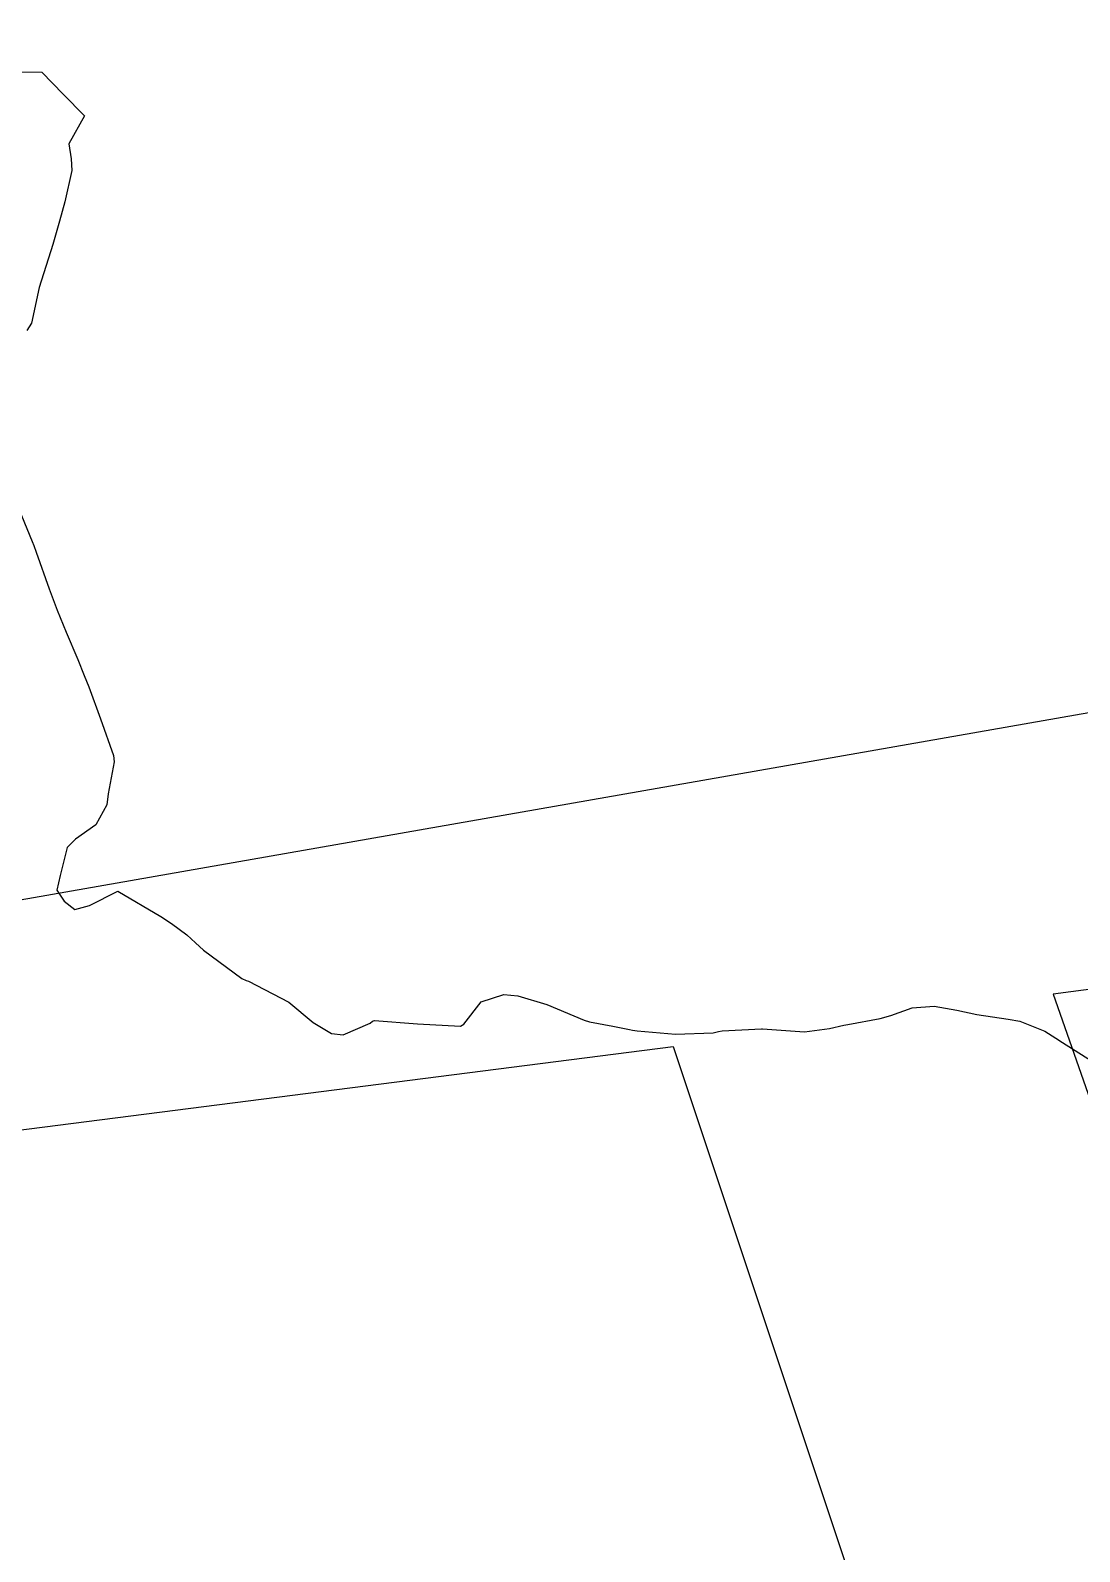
# Model space of a CAD drawing. Header units: metres. Extents: x 307586 to 320046, y 7427249 to 7434250.
# Drawn here: x 313311.4 to 313360.1, y 7432627.9 to 7432698.6 of the extents above; entities that cross this region are included whole.
import ezdxf

# ---------------------------------------------------------------- set-up
doc = ezdxf.new("R2010")
doc.units = ezdxf.units.M
doc.header["$MEASUREMENT"] = 0
doc.layers.add('Curvas de Nivel 1m', color=11, linetype='Continuous')
doc.layers.add('Edificações', color=30, linetype='Continuous')

msp = doc.modelspace()

# ---------------------------------------------------------------- linework, layer by layer
at = {"layer": 'Curvas de Nivel 1m', "elevation": 726, "flags": 128}
for points in [[(313309.893, 7432696.7), (313311.893, 7432696.68), (313312.883, 7432695.665), (313313.873, 7432694.65), (313313.153, 7432693.361), (313313.263, 7432692.659), (313313.293, 7432692.114), (313312.966, 7432690.663), (313312.712, 7432689.763), (313312.399, 7432688.671), (313311.773, 7432686.68), (313311.413, 7432685.027), (313311.203, 7432684.686)], [(313310.705, 7432676.689), (313311.441, 7432674.876), (313311.518, 7432674.681), (313311.628, 7432674.376), (313312.237, 7432672.67), (313312.606, 7432671.677), (313313.026, 7432670.658), (313313.564, 7432669.39), (313313.869, 7432668.647), (313314.075, 7432668.117), (313314.615, 7432666.639), (313315.225, 7432664.924), (313315.251, 7432664.633), (313314.973, 7432663.153), (313314.914, 7432662.636), (313314.411, 7432661.703), (313313.467, 7432661.035), (313313.069, 7432660.656), (313312.754, 7432659.35), (313312.591, 7432658.663), (313312.929, 7432658.159), (313313.424, 7432657.772), (313314.112, 7432657.958), (313315.433, 7432658.63), (313317.421, 7432657.438), (313317.931, 7432657.115), (313318.632, 7432656.592), (313319.042, 7432656.218), (313319.406, 7432655.876), (313321.188, 7432654.562), (313321.392, 7432654.476), (313321.511, 7432654.439), (313323.377, 7432653.467), (313324.513, 7432652.519), (313325.358, 7432652.003), (313325.911, 7432651.951), (313327.162, 7432652.492), (313327.277, 7432652.578), (313327.365, 7432652.618), (313329.363, 7432652.46), (313331.362, 7432652.346), (313331.514, 7432652.438), (313332.323, 7432653.482), (313333.384, 7432653.818), (313334.031, 7432653.755), (313335.377, 7432653.349), (313337.112, 7432652.628), (313337.366, 7432652.542), (313338.447, 7432652.354), (313339.22, 7432652.2), (313339.361, 7432652.165), (313339.574, 7432652.125), (313341.36, 7432651.979), (313343.109, 7432652.043), (313343.361, 7432652.103), (313343.522, 7432652.128), (313345.362, 7432652.224), (313345.411, 7432652.221), (313347.361, 7432652.085), (313348.516, 7432652.233), (313349.194, 7432652.394), (313349.366, 7432652.433), (313350.871, 7432652.704), (313351.372, 7432652.837), (313352.37, 7432653.193), (313353.38, 7432653.28), (313354.446, 7432653.09), (313355.374, 7432652.897), (313356.832, 7432652.674), (313357.37, 7432652.573), (313358.532, 7432652.112), (313359.051, 7432651.796), (313359.358, 7432651.588), (313360.696, 7432650.74)]]:
    msp.add_lwpolyline(points, dxfattribs=at)
at = {"layer": 'Edificações'}
for points in [[(313410.841, 7432658.186), (313428.484, 7432686.099), (313371.81, 7432721.922), (313315.763, 7432754.256), (313307.62, 7432740.722), (313300.829, 7432720.367), (313299.903, 7432717.592), (313293.627, 7432717.694), (313293.461, 7432707.523), (313298.666, 7432707.438), (313300.199, 7432707.413), (313301.755, 7432696.263), (313296.683, 7432695.555), (313297.794, 7432687.594), (313301.581, 7432688.122), (313302.208, 7432683.626), (313301.755, 7432676.833), (313301.68, 7432675.707), (313293.627, 7432676.73), (313297.434, 7432655.861), (313392.849, 7432672.578), (313410.841, 7432658.186)], [(313358.914, 7432653.837), (313379.171, 7432596.053), (313404.493, 7432644.369), (313387.34, 7432657.591), (313358.914, 7432653.837)], [(313301.711, 7432646.345), (313341.245, 7432651.405), (313367.22, 7432573.544), (313356.274, 7432556.869), (313346.963, 7432549.361), (313334.384, 7432543.158), (313311.513, 7432624.277), (313306.285, 7432632.438), (313301.711, 7432646.345)]]:
    msp.add_lwpolyline(points, close=True, dxfattribs=at)

doc.saveas('drawing.dxf')
